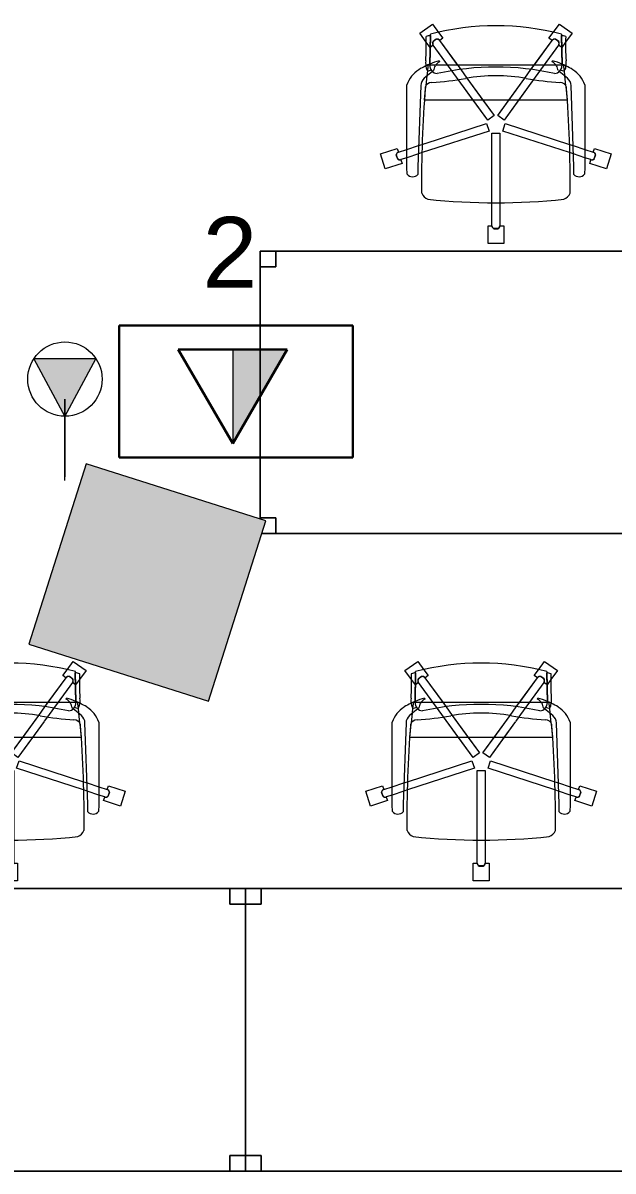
# Model space of a CAD drawing. Header units: inches. Extents: x 385 to 2249, y -1781 to -36.
# Drawn here: x 1829.5 to 1904.6, y -1078.9 to -932.6 of the extents above; entities that cross this region are included whole.
import ezdxf

# ---------------------------------------------------------------- set-up
doc = ezdxf.new("R2010")
doc.units = ezdxf.units.IN
doc.header["$MEASUREMENT"] = 0
for name, color, linetype, lineweight in [('A-ANNO-NOTE', 131, 'Continuous', 30), ('A-COLS', 52, 'Continuous', 13), ('I-FURN', 30, 'Continuous', 9)]:
    doc.layers.add(name, color=color, linetype=linetype, lineweight=lineweight)
doc.styles.add('Swis721 Lt BT', font='swissl.ttf', dxfattribs={"height": 9})

# ---------------------------------------------------------------- blocks, each defined once
blk = doc.blocks.new('Columns 10 - Columns 4-5094196-Level 5 POWER _ SIGNAL')
at = {"layer": 'A-COLS', "lineweight": 9}
blk.add_hatch(color=7, dxfattribs=at).paths.add_polyline_path([(1401.62, -849.22), (1409.08, -826.28), (1386.23, -818.86), (1378.78, -841.8), (1391.59, -845.96)], flags=0)
at = {"layer": 'A-COLS', "color": 8, "lineweight": 20}
for p, q in [((1386.23, -818.86), (1378.78, -841.8)), ((1409.08, -826.28), (1386.23, -818.86)), ((1401.62, -849.22), (1409.08, -826.28)), ((1378.78, -841.8), (1401.62, -849.22))]:
    blk.add_line(p, q, dxfattribs=at)
blk = doc.blocks.new('F-Haworth_Chair_X99-Seminar - X99 Advanced Seminar Chair-V138-Level 5 POWER _ SIGNAL')
at = {"layer": 'I-FURN'}
for p, q in [((-1, 15.13), (1, 15.13)), ((-1, 12.88), (-1, 15.13)), ((-1, 15.13), (1, 15.13)), ((-1, 12.88), (-1, 15.13)), ((1, 15.13), (1, 12.88)), ((1, 15.13), (1, 12.88)), ((0.26, 13.26), (-0.26, 13.26)), ((0.26, 13.26), (-0.26, 13.26)), ((-0.25, 13.25), (0.25, 13.25)), ((-0.25, 13.25), (0.25, 13.25)), ((-0.52, 12.88), (-1, 12.88)), ((-0.52, 12.88), (-1, 12.88)), ((-0.5, 9.91), (-0.5, 12.88)), ((-0.5, 9.91), (-0.5, 12.88)), ((0.5, 12.88), (0.5, 9.91)), ((0.5, 12.88), (0.5, 9.91)), ((1, 12.88), (0.52, 12.88)), ((1, 12.88), (0.52, 12.88)), ((-0.5, 1.08), (-0.5, 9.91)), ((-0.5, 1.08), (-0.5, 9.91)), ((0.5, 9.91), (0.5, 1.08)), ((0.5, 9.91), (0.5, 1.08)), ((-11.32, 5.48), (-11.3, 6.32)), ((-9.92, 6.36), (-9.92, 5.36)), ((9.92, 5.36), (9.92, 6.36)), ((11.3, 6.32), (11.32, 5.48)), ((-14.69, 3.72), (-14.08, 5.62)), ((-14.69, 3.72), (-14.08, 5.62)), ((-14.08, 5.62), (-11.94, 4.93)), ((-14.08, 5.62), (-11.94, 4.93)), ((-11.94, 4.93), (-12.09, 4.47)), ((-11.94, 4.93), (-12.09, 4.47)), ((-12.09, 4.45), (-11.32, 4.21)), ((-12.09, 4.45), (-11.32, 4.21)), ((-11.32, -5.06), (-11.32, 5.48)), ((-9.92, 5.36), (-9.57, -4.97)), ((9.57, -4.97), (9.92, 5.36)), ((11.32, 5.48), (11.32, -5.06)), ((11.32, 4.21), (12.09, 4.45)), ((11.32, 4.21), (12.09, 4.45)), ((11.94, 4.93), (14.08, 5.62)), ((11.94, 4.93), (14.08, 5.62)), ((12.09, 4.47), (11.94, 4.93)), ((12.09, 4.47), (11.94, 4.93)), ((14.08, 5.62), (14.69, 3.72)), ((14.08, 5.62), (14.69, 3.72)), ((-12.55, 3.03), (-14.69, 3.72)), ((-12.55, 3.03), (-14.69, 3.72)), ((-12.53, 4.34), (-12.69, 3.85)), ((-12.53, 4.34), (-12.69, 3.85)), ((-12.68, 3.86), (-12.52, 4.33)), ((-12.68, 3.86), (-12.52, 4.33)), ((-12.4, 3.49), (-12.55, 3.03)), ((-12.4, 3.49), (-12.55, 3.03)), ((-11.32, 3.15), (-12.4, 3.5)), ((-11.32, 3.15), (-12.4, 3.5)), ((-11.32, 4.21), (-9.86, 3.73)), ((-11.32, 4.21), (-9.86, 3.73)), ((-9.83, 2.67), (-11.32, 3.15)), ((-9.83, 2.67), (-11.32, 3.15)), ((-9.86, 3.73), (-9.38, 3.57)), ((-9.86, 3.73), (-9.38, 3.57)), ((-9.38, 3.57), (-0.87, 0.81)), ((-9.38, 3.57), (-0.87, 0.81)), ((0.87, 0.81), (9.38, 3.57)), ((0.87, 0.81), (9.38, 3.57)), ((9.38, 3.57), (9.86, 3.73)), ((9.38, 3.57), (9.86, 3.73)), ((11.32, 3.15), (9.83, 2.67)), ((11.32, 3.15), (9.83, 2.67)), ((9.86, 3.73), (11.32, 4.21)), ((9.86, 3.73), (11.32, 4.21)), ((12.4, 3.5), (11.32, 3.15)), ((12.4, 3.5), (11.32, 3.15)), ((12.55, 3.03), (12.4, 3.49)), ((12.55, 3.03), (12.4, 3.49)), ((12.52, 4.33), (12.68, 3.86)), ((12.52, 4.33), (12.68, 3.86)), ((12.69, 3.85), (12.53, 4.34)), ((12.69, 3.85), (12.53, 4.34)), ((14.69, 3.72), (12.55, 3.03)), ((14.69, 3.72), (12.55, 3.03)), ((-9.37, 2.52), (-9.83, 2.67)), ((-9.37, 2.52), (-9.83, 2.67)), ((-1.18, -0.14), (-9.37, 2.52)), ((-1.18, -0.14), (-9.37, 2.52)), ((9.37, 2.52), (1.18, -0.14)), ((9.37, 2.52), (1.18, -0.14)), ((9.83, 2.67), (9.37, 2.52)), ((9.83, 2.67), (9.37, 2.52)), ((-0.87, 0.81), (-1.18, -0.14)), ((-0.87, 0.81), (-1.18, -0.14)), ((0.5, 1.08), (-0.5, 1.08)), ((0.5, 1.08), (-0.5, 1.08)), ((1.18, -0.14), (0.87, 0.81)), ((1.18, -0.14), (0.87, 0.81)), ((-4.37, -5.16), (-1.04, -0.58)), ((-0.23, -1.17), (-3.68, -5.91)), ((-2.89, -3.12), (-1.04, -0.58)), ((-0.23, -1.17), (-1.65, -3.12)), ((-1.04, -0.58), (-0.23, -1.17)), ((-1.04, -0.58), (-0.23, -1.17)), ((0.23, -1.17), (1.04, -0.58)), ((0.23, -1.17), (1.04, -0.58)), ((1.65, -3.12), (0.23, -1.17)), ((3.68, -5.91), (0.23, -1.17)), ((1.04, -0.58), (2.89, -3.12)), ((1.04, -0.58), (4.79, -5.75)), ((-9.07, -3.12), (-2.89, -3.12)), ((-9.07, -3.2), (-9.07, -3.12)), ((-8.9, -4.8), (-9.07, -3.2)), ((-4.37, -5.16), (-2.89, -3.12)), ((-1.65, -3.12), (-3.68, -5.91)), ((-2.89, -3.12), (-1.65, -3.12)), ((-1.65, -3.12), (1.65, -3.12)), ((1.65, -3.12), (2.89, -3.12)), ((3.68, -5.91), (1.65, -3.12)), ((2.89, -3.12), (9.07, -3.12)), ((2.89, -3.12), (4.79, -5.75)), ((9.07, -3.2), (8.9, -4.8)), ((9.07, -3.12), (9.07, -3.2)), ((-8.88, -4.99), (-8.89, -4.91)), ((-8.75, -6.22), (-8.88, -4.99)), ((-5.57, -6.82), (-4.79, -5.75)), ((-5.57, -6.82), (-4.79, -5.75)), ((-4.79, -5.75), (-4.39, -5.19)), ((-4.79, -5.75), (-4.39, -5.19)), ((4.79, -5.75), (5.57, -6.82)), ((4.79, -5.75), (5.57, -6.82)), ((8.88, -4.99), (8.75, -6.22)), ((8.89, -4.91), (8.88, -4.99)), ((-9.13, -5.92), (-8.07, -6.77)), ((-8.68, -6.87), (-8.75, -6.22)), ((-8.62, -7.42), (-8.68, -6.87)), ((-8.61, -6.81), (-8.23, -6.95)), ((-8.03, -6.81), (-7.95, -6.87)), ((-7.97, -10.12), (-5.57, -6.82)), ((-4.47, -7.01), (-7.16, -10.71)), ((-6.14, -7.6), (-5.57, -6.82)), ((-4.47, -7.01), (-4.9, -7.6)), ((-3.68, -5.91), (-4.47, -7.01)), ((-3.68, -5.91), (-4.47, -7.01)), ((4.47, -7.01), (3.68, -5.91)), ((4.47, -7.01), (3.68, -5.91)), ((4.9, -7.6), (4.47, -7.01)), ((7.16, -10.71), (4.47, -7.01)), ((5.57, -6.82), (6.14, -7.6)), ((5.57, -6.82), (7.97, -10.12)), ((7.95, -6.87), (8.03, -6.81)), ((8.07, -6.77), (9.13, -5.92)), ((8.23, -6.95), (8.61, -6.81)), ((8.68, -6.87), (8.62, -7.42)), ((8.75, -6.22), (8.68, -6.87)), ((-8.6, -7.6), (-8.62, -7.43)), ((-8.49, -7.6), (-8.56, -7.6)), ((-8.42, -7.57), (-8.34, -11.37)), ((-8.34, -11.52), (-8.42, -7.57)), ((-7.65, -7.6), (-8.4, -7.6)), ((-7.97, -10.12), (-6.14, -7.6)), ((-6.14, -7.6), (-7.65, -7.6)), ((-7.18, -7.99), (-7.21, -8.13)), ((-4.9, -7.6), (-7.16, -10.71)), ((-4.9, -7.6), (-6.14, -7.6)), ((4.9, -7.6), (-4.9, -7.6)), ((6.14, -7.6), (4.9, -7.6)), ((7.16, -10.71), (4.9, -7.6)), ((7.65, -7.6), (6.14, -7.6)), ((6.14, -7.6), (7.97, -10.12)), ((7.21, -8.13), (7.18, -7.99)), ((8.4, -7.6), (7.65, -7.6)), ((8.34, -11.37), (8.42, -7.57)), ((8.42, -7.57), (8.34, -11.52)), ((8.56, -7.6), (8.49, -7.6)), ((8.62, -7.43), (8.6, -7.6)), ((-8.88, -10.52), (-8.38, -9.83)), ((-8.88, -10.52), (-8.38, -9.83)), ((-8.38, -9.83), (-7.99, -10.11)), ((-8.38, -9.83), (-7.99, -10.11)), ((7.99, -10.11), (8.38, -9.83)), ((7.99, -10.11), (8.38, -9.83)), ((8.38, -9.83), (8.88, -10.52)), ((8.38, -9.83), (8.88, -10.52)), ((-9.7, -11.65), (-8.88, -10.52)), ((-9.7, -11.65), (-8.88, -10.52)), ((-8.08, -12.82), (-9.7, -11.65)), ((-8.08, -12.82), (-9.7, -11.65)), ((-8, -10.58), (-7.59, -10.88)), ((-8, -10.58), (-7.59, -10.88)), ((-7.59, -10.87), (-7.99, -10.57)), ((-7.59, -10.87), (-7.99, -10.57)), ((-6.76, -11), (-7.29, -11.74)), ((-6.76, -11), (-7.29, -11.74)), ((-7.15, -10.72), (-6.76, -11)), ((-7.15, -10.72), (-6.76, -11)), ((6.76, -11), (7.15, -10.72)), ((6.76, -11), (7.15, -10.72)), ((7.29, -11.74), (6.76, -11)), ((7.29, -11.74), (6.76, -11)), ((7.99, -10.57), (7.59, -10.87)), ((7.99, -10.57), (7.59, -10.87)), ((7.59, -10.88), (8, -10.58)), ((7.59, -10.88), (8, -10.58)), ((9.7, -11.65), (8.08, -12.82)), ((9.7, -11.65), (8.08, -12.82)), ((8.88, -10.52), (9.7, -11.65)), ((8.88, -10.52), (9.7, -11.65)), ((-7.29, -11.74), (-8.08, -12.82)), ((-7.29, -11.74), (-8.08, -12.82)), ((8.08, -12.82), (7.29, -11.74)), ((8.08, -12.82), (7.29, -11.74))]:
    blk.add_line(p, q, dxfattribs=at)
for centre, radius, start, end in [((-0.11, 12.88), 0.407, 111.1651, 180.8349), ((-0.11, 12.88), 0.407, 111.1651, 180.8349), ((-0.09, 12.88), 0.406, 112.6199, 180), ((-0.09, 12.88), 0.406, 128.7435, 166.524), ((-0.09, 12.88), 0.406, 112.6199, 128.7435), ((0.09, 12.88), 0.406, 53.9041, 67.3801), ((0.09, 12.88), 0.406, 0, 67.3801), ((0.11, 12.88), 0.407, 359.1651, 68.8349), ((0.11, 12.88), 0.407, 359.1651, 68.8349), ((0.09, 12.88), 0.406, 0, 53.9041), ((-0.09, 12.88), 0.406, 166.524, 180), ((-8.21, 8.28), 1.31, 110.0433, 159.9567), ((0, -75.01), 84.96, 84.1475, 95.8525), ((8.21, 8.28), 1.31, 20.0433, 69.9567), ((144.06, 7.32), 153.52, 179.4749, 184.5213), ((-144.06, 7.32), 153.52, 355.4787, 0.5251), ((-10.58, 5.68), 0.956, 45.8901, 138.1099), ((10.58, 5.68), 0.956, 41.8901, 134.1099), ((-12.22, 4.09), 0.407, 71.1651, 140.8349), ((-12.22, 4.09), 0.407, 71.1651, 140.8349), ((-12.22, 4.07), 0.406, 85.476, 139.3801), ((-12.22, 4.07), 0.406, 72, 139.3801), ((-12.22, 4.07), 0.406, 72, 85.476), ((12.22, 4.09), 0.407, 39.1651, 108.8349), ((12.22, 4.09), 0.407, 39.1651, 108.8349), ((12.22, 4.07), 0.406, 81.0479, 108), ((12.22, 4.07), 0.406, 40.6199, 108), ((12.22, 4.07), 0.406, 40.6199, 81.0479), ((-12.28, 3.88), 0.407, 183.1651, 252.8349), ((-12.28, 3.88), 0.407, 183.1651, 252.8349), ((-12.27, 3.89), 0.406, 184.6199, 198.0959), ((-12.27, 3.89), 0.406, 184.6199, 252), ((-12.27, 3.89), 0.406, 198.0959, 238.524), ((-12.27, 3.89), 0.406, 238.524, 252), ((12.27, 3.89), 0.406, 288, 355.3801), ((12.28, 3.88), 0.407, 287.1651, 356.8349), ((12.28, 3.88), 0.407, 287.1651, 356.8349), ((12.27, 3.89), 0.406, 288, 341.9041), ((12.27, 3.89), 0.406, 341.9041, 355.3801), ((-7.87, -3.92), 3.63, 198.1789, 238.0478), ((-8.18, -4.9), 1.39, 182.8013, 227.1078), ((-8.24, -4.59), 0.763, 194.2338, 275.7662), ((-11.32, -48.08), 42.84, 79.9767, 85.7699), ((11.32, -48.08), 42.84, 94.2301, 100.0233), ((8.24, -4.59), 0.763, 264.2338, 345.7662), ((8.18, -4.9), 1.39, 312.8922, 357.1987), ((7.87, -3.92), 3.63, 301.9522, 341.8211), ((-4.71, 1.15), 9.61, 238.0478, 243.9964), ((-5.2, -7.86), 3.74, 170.0936, 184.0143), ((-8.28, -7.33), 0.613, 122.5427, 170.0936), ((-7.37, -7.55), 1.05, 95.9554, 181.1786), ((-7.37, -7.55), 1.05, 145.2002, 181.1786), ((-6.55, -6.76), 1.38, 185.0878, 212.4248), ((0, 26.49), 33.83, 257.2285, 282.7715), ((0, 15.97), 22.19, 259.9767, 280.0233), ((7.37, -7.55), 1.05, 358.8214, 84.0446), ((6.55, -6.76), 1.38, 327.5752, 354.9122), ((7.37, -7.55), 1.05, 358.8214, 34.7998), ((8.28, -7.33), 0.613, 9.9064, 57.4573), ((5.2, -7.86), 3.74, 355.9857, 9.9064), ((4.71, 1.15), 9.61, 296.0036, 301.9522), ((-36.06, -10.03), 27.2, 357.4882, 4.0143), ((-4.71, 1.15), 9.61, 243.9964, 246.4906), ((-4.71, 1.15), 9.61, 246.6393, 247.073), ((-4.71, 1.15), 9.61, 247.2631, 254.9334), ((-6.55, -6.76), 1.38, 214.0187, 242.9497), ((6.55, -6.76), 1.38, 297.0503, 325.9813), ((4.71, 1.15), 9.61, 285.0666, 292.7369), ((4.71, 1.15), 9.61, 292.927, 293.3607), ((4.71, 1.15), 9.61, 293.5094, 296.0036), ((36.06, -10.03), 27.2, 175.9857, 182.5118), ((-7.66, -10.36), 0.407, 143.1651, 212.8349), ((-7.66, -10.36), 0.407, 157.0991, 171.033), ((-7.64, -10.36), 0.406, 144, 211.3801), ((-7.64, -10.36), 0.406, 144, 211.3801), ((-7.66, -10.36), 0.407, 143.1651, 157.0991), ((7.64, -10.36), 0.406, 328.6199, 36), ((7.64, -10.36), 0.406, 328.6199, 36), ((7.66, -10.36), 0.407, 22.9009, 36.8349), ((7.66, -10.36), 0.407, 327.1651, 36.8349), ((7.66, -10.36), 0.407, 8.967, 22.9009), ((0, 20.73), 33.17, 254.4478, 255.4234), ((0, 20.29), 32.89, 255.304, 284.6925), ((-7.66, -10.36), 0.407, 171.033, 184.967), ((-7.66, -10.36), 0.407, 184.967, 198.9009), ((-7.66, -10.36), 0.407, 198.9009, 212.8349), ((-7.49, -10.47), 0.406, 256.6199, 324), ((-7.48, -10.49), 0.407, 255.1651, 324.8349), ((-7.49, -10.47), 0.406, 256.6199, 297.0479), ((-7.48, -10.49), 0.407, 255.1651, 269.0991), ((-7.48, -10.49), 0.407, 269.0991, 283.033), ((-7.48, -10.49), 0.407, 283.033, 296.967), ((-7.49, -10.47), 0.406, 297.0479, 310.524), ((-7.48, -10.49), 0.407, 296.967, 310.9009), ((-7.49, -10.47), 0.406, 310.524, 324), ((-7.48, -10.49), 0.407, 310.9009, 324.8349), ((7.48, -10.49), 0.407, 215.1651, 229.0991), ((7.48, -10.49), 0.407, 215.1651, 284.8349), ((7.49, -10.47), 0.406, 216, 217.4024), ((7.49, -10.47), 0.406, 216, 283.3801), ((7.49, -10.47), 0.406, 217.4024, 256.4281), ((7.48, -10.49), 0.407, 229.0991, 243.033), ((7.48, -10.49), 0.407, 243.033, 256.967), ((7.48, -10.49), 0.407, 256.967, 270.9009), ((7.49, -10.47), 0.406, 256.4281, 269.9041), ((7.49, -10.47), 0.406, 269.9041, 283.3801), ((7.48, -10.49), 0.407, 270.9009, 284.8349), ((7.66, -10.36), 0.407, 327.1651, 341.0991), ((7.66, -10.36), 0.407, 341.0991, 355.033), ((7.66, -10.36), 0.407, 355.033, 8.967), ((0, 20.73), 33.17, 284.5766, 285.5522)]:
    blk.add_arc(centre, radius, start, end, dxfattribs=at)
blk = doc.blocks.new('Rectangular Table - Rectangular Table-5809067-Level 5 POWER _ SIGNAL')
at = {"layer": 'I-FURN'}
for p, q in [((-28, 18), (-30, 18)), ((-30, 18), (-30, 16)), ((-30, 16), (-30, 18)), ((-30, 18), (-28, 18)), ((30, 18), (-30, 18)), ((-30, 18), (-30, -18)), ((-30, -18), (-30, 18)), ((-30, 18), (30, 18)), ((-28, 16), (-28, 18)), ((-28, 18), (-28, 16)), ((28, 18), (28, 16)), ((30, 18), (28, 18)), ((28, 18), (30, 18)), ((28, 16), (28, 18)), ((30, 16), (30, 18)), ((30, 18), (30, 16)), ((30, -18), (30, 18)), ((30, 18), (30, -18)), ((-30, 16), (-28, 16)), ((-28, 16), (-30, 16)), ((28, 16), (30, 16)), ((30, 16), (28, 16)), ((-28, -16), (-30, -16)), ((-30, -16), (-30, -18)), ((-30, -18), (-30, -16)), ((-30, -16), (-28, -16)), ((-28, -18), (-28, -16)), ((-28, -16), (-28, -18)), ((30, -16), (28, -16)), ((28, -16), (28, -18)), ((28, -18), (28, -16)), ((28, -16), (30, -16)), ((30, -18), (30, -16)), ((30, -16), (30, -18)), ((-30, -18), (-28, -18)), ((-28, -18), (-30, -18)), ((-30, -18), (30, -18)), ((30, -18), (-30, -18)), ((28, -18), (30, -18)), ((30, -18), (28, -18))]:
    blk.add_line(p, q, dxfattribs=at)
blk = doc.blocks.new('F-Haworth_Chair_X99-Seminar - X99 Advanced Seminar Chair-V139-Level 5 POWER _ SIGNAL')
at = {"layer": 'I-FURN'}
for p, q in [((-1, 15.13), (1, 15.13)), ((-1, 12.88), (-1, 15.13)), ((-1, 15.13), (1, 15.13)), ((-1, 12.88), (-1, 15.13)), ((1, 15.13), (1, 12.88)), ((1, 15.13), (1, 12.88)), ((0.26, 13.26), (-0.26, 13.26)), ((0.26, 13.26), (-0.26, 13.26)), ((-0.25, 13.25), (0.25, 13.25)), ((-0.25, 13.25), (0.25, 13.25)), ((-0.52, 12.88), (-1, 12.88)), ((-0.52, 12.88), (-1, 12.88)), ((-0.5, 9.91), (-0.5, 12.88)), ((-0.5, 9.91), (-0.5, 12.88)), ((0.5, 12.88), (0.5, 9.91)), ((0.5, 12.88), (0.5, 9.91)), ((1, 12.88), (0.52, 12.88)), ((1, 12.88), (0.52, 12.88)), ((-0.5, 1.08), (-0.5, 9.91)), ((-0.5, 1.08), (-0.5, 9.91)), ((0.5, 9.91), (0.5, 1.08)), ((0.5, 9.91), (0.5, 1.08)), ((-11.32, 5.48), (-11.3, 6.32)), ((-9.92, 6.36), (-9.92, 5.36)), ((9.92, 5.36), (9.92, 6.36)), ((11.3, 6.32), (11.32, 5.48)), ((-14.69, 3.72), (-14.08, 5.62)), ((-14.69, 3.72), (-14.08, 5.62)), ((-14.08, 5.62), (-11.94, 4.93)), ((-14.08, 5.62), (-11.94, 4.93)), ((-11.94, 4.93), (-12.09, 4.47)), ((-11.94, 4.93), (-12.09, 4.47)), ((-12.09, 4.45), (-11.32, 4.21)), ((-12.09, 4.45), (-11.32, 4.21)), ((-11.32, -5.06), (-11.32, 5.48)), ((-9.92, 5.36), (-9.57, -4.97)), ((9.57, -4.97), (9.92, 5.36)), ((11.32, 5.48), (11.32, -5.06)), ((11.32, 4.21), (12.09, 4.45)), ((11.32, 4.21), (12.09, 4.45)), ((11.94, 4.93), (14.08, 5.62)), ((11.94, 4.93), (14.08, 5.62)), ((12.09, 4.47), (11.94, 4.93)), ((12.09, 4.47), (11.94, 4.93)), ((14.08, 5.62), (14.69, 3.72)), ((14.08, 5.62), (14.69, 3.72)), ((-12.55, 3.03), (-14.69, 3.72)), ((-12.55, 3.03), (-14.69, 3.72)), ((-12.53, 4.34), (-12.69, 3.85)), ((-12.53, 4.34), (-12.69, 3.85)), ((-12.68, 3.86), (-12.52, 4.33)), ((-12.68, 3.86), (-12.52, 4.33)), ((-12.4, 3.49), (-12.55, 3.03)), ((-12.4, 3.49), (-12.55, 3.03)), ((-11.32, 3.15), (-12.4, 3.5)), ((-11.32, 3.15), (-12.4, 3.5)), ((-11.32, 4.21), (-9.86, 3.73)), ((-11.32, 4.21), (-9.86, 3.73)), ((-9.83, 2.67), (-11.32, 3.15)), ((-9.83, 2.67), (-11.32, 3.15)), ((-9.86, 3.73), (-9.38, 3.57)), ((-9.86, 3.73), (-9.38, 3.57)), ((-9.38, 3.57), (-0.87, 0.81)), ((-9.38, 3.57), (-0.87, 0.81)), ((0.87, 0.81), (9.38, 3.57)), ((0.87, 0.81), (9.38, 3.57)), ((9.38, 3.57), (9.86, 3.73)), ((9.38, 3.57), (9.86, 3.73)), ((11.32, 3.15), (9.83, 2.67)), ((11.32, 3.15), (9.83, 2.67)), ((9.86, 3.73), (11.32, 4.21)), ((9.86, 3.73), (11.32, 4.21)), ((12.4, 3.5), (11.32, 3.15)), ((12.4, 3.5), (11.32, 3.15)), ((12.55, 3.03), (12.4, 3.49)), ((12.55, 3.03), (12.4, 3.49)), ((12.52, 4.33), (12.68, 3.86)), ((12.52, 4.33), (12.68, 3.86)), ((12.69, 3.85), (12.53, 4.34)), ((12.69, 3.85), (12.53, 4.34)), ((14.69, 3.72), (12.55, 3.03)), ((14.69, 3.72), (12.55, 3.03)), ((-9.37, 2.52), (-9.83, 2.67)), ((-9.37, 2.52), (-9.83, 2.67)), ((-1.18, -0.14), (-9.37, 2.52)), ((-1.18, -0.14), (-9.37, 2.52)), ((9.37, 2.52), (1.18, -0.14)), ((9.37, 2.52), (1.18, -0.14)), ((9.83, 2.67), (9.37, 2.52)), ((9.83, 2.67), (9.37, 2.52)), ((-0.87, 0.81), (-1.18, -0.14)), ((-0.87, 0.81), (-1.18, -0.14)), ((0.5, 1.08), (-0.5, 1.08)), ((0.5, 1.08), (-0.5, 1.08)), ((1.18, -0.14), (0.87, 0.81)), ((1.18, -0.14), (0.87, 0.81)), ((-4.37, -5.16), (-1.04, -0.58)), ((-0.23, -1.17), (-3.68, -5.91)), ((-2.89, -3.12), (-1.04, -0.58)), ((-0.23, -1.17), (-1.65, -3.12)), ((-1.04, -0.58), (-0.23, -1.17)), ((-1.04, -0.58), (-0.23, -1.17)), ((0.23, -1.17), (1.04, -0.58)), ((0.23, -1.17), (1.04, -0.58)), ((1.65, -3.12), (0.23, -1.17)), ((3.68, -5.91), (0.23, -1.17)), ((1.04, -0.58), (2.89, -3.12)), ((1.04, -0.58), (4.79, -5.75)), ((-9.07, -3.12), (-2.89, -3.12)), ((-9.07, -3.2), (-9.07, -3.12)), ((-8.9, -4.8), (-9.07, -3.2)), ((-4.37, -5.16), (-2.89, -3.12)), ((-1.65, -3.12), (-3.68, -5.91)), ((-2.89, -3.12), (-1.65, -3.12)), ((-1.65, -3.12), (1.65, -3.12)), ((1.65, -3.12), (2.89, -3.12)), ((3.68, -5.91), (1.65, -3.12)), ((2.89, -3.12), (9.07, -3.12)), ((2.89, -3.12), (4.79, -5.75)), ((9.07, -3.2), (8.9, -4.8)), ((9.07, -3.12), (9.07, -3.2)), ((-8.88, -4.99), (-8.89, -4.91)), ((-8.75, -6.22), (-8.88, -4.99)), ((-5.57, -6.82), (-4.79, -5.75)), ((-5.57, -6.82), (-4.79, -5.75)), ((-4.79, -5.75), (-4.39, -5.19)), ((-4.79, -5.75), (-4.39, -5.19)), ((4.79, -5.75), (5.57, -6.82)), ((4.79, -5.75), (5.57, -6.82)), ((8.88, -4.99), (8.75, -6.22)), ((8.89, -4.91), (8.88, -4.99)), ((-9.13, -5.92), (-8.07, -6.77)), ((-8.68, -6.87), (-8.75, -6.22)), ((-8.62, -7.42), (-8.68, -6.87)), ((-8.61, -6.81), (-8.23, -6.95)), ((-8.03, -6.81), (-7.95, -6.87)), ((-7.97, -10.12), (-5.57, -6.82)), ((-4.47, -7.01), (-7.16, -10.71)), ((-6.14, -7.6), (-5.57, -6.82)), ((-4.47, -7.01), (-4.9, -7.6)), ((-3.68, -5.91), (-4.47, -7.01)), ((-3.68, -5.91), (-4.47, -7.01)), ((4.47, -7.01), (3.68, -5.91)), ((4.47, -7.01), (3.68, -5.91)), ((4.9, -7.6), (4.47, -7.01)), ((7.16, -10.71), (4.47, -7.01)), ((5.57, -6.82), (6.14, -7.6)), ((5.57, -6.82), (7.97, -10.12)), ((7.95, -6.87), (8.03, -6.81)), ((8.07, -6.77), (9.13, -5.92)), ((8.23, -6.95), (8.61, -6.81)), ((8.68, -6.87), (8.62, -7.42)), ((8.75, -6.22), (8.68, -6.87)), ((-8.6, -7.6), (-8.62, -7.43)), ((-8.49, -7.6), (-8.56, -7.6)), ((-8.42, -7.57), (-8.34, -11.37)), ((-8.34, -11.52), (-8.42, -7.57)), ((-7.65, -7.6), (-8.4, -7.6)), ((-7.97, -10.12), (-6.14, -7.6)), ((-6.14, -7.6), (-7.65, -7.6)), ((-7.18, -7.99), (-7.21, -8.13)), ((-4.9, -7.6), (-7.16, -10.71)), ((-4.9, -7.6), (-6.14, -7.6)), ((4.9, -7.6), (-4.9, -7.6)), ((6.14, -7.6), (4.9, -7.6)), ((7.16, -10.71), (4.9, -7.6)), ((7.65, -7.6), (6.14, -7.6)), ((6.14, -7.6), (7.97, -10.12)), ((7.21, -8.13), (7.18, -7.99)), ((8.4, -7.6), (7.65, -7.6)), ((8.34, -11.37), (8.42, -7.57)), ((8.42, -7.57), (8.34, -11.52)), ((8.56, -7.6), (8.49, -7.6)), ((8.62, -7.43), (8.6, -7.6)), ((-8.88, -10.52), (-8.38, -9.83)), ((-8.88, -10.52), (-8.38, -9.83)), ((-8.38, -9.83), (-7.99, -10.11)), ((-8.38, -9.83), (-7.99, -10.11)), ((7.99, -10.11), (8.38, -9.83)), ((7.99, -10.11), (8.38, -9.83)), ((8.38, -9.83), (8.88, -10.52)), ((8.38, -9.83), (8.88, -10.52)), ((-9.7, -11.65), (-8.88, -10.52)), ((-9.7, -11.65), (-8.88, -10.52)), ((-8.08, -12.82), (-9.7, -11.65)), ((-8.08, -12.82), (-9.7, -11.65)), ((-8, -10.58), (-7.59, -10.88)), ((-8, -10.58), (-7.59, -10.88)), ((-7.59, -10.87), (-7.99, -10.57)), ((-7.59, -10.87), (-7.99, -10.57)), ((-6.76, -11), (-7.29, -11.74)), ((-6.76, -11), (-7.29, -11.74)), ((-7.15, -10.72), (-6.76, -11)), ((-7.15, -10.72), (-6.76, -11)), ((6.76, -11), (7.15, -10.72)), ((6.76, -11), (7.15, -10.72)), ((7.29, -11.74), (6.76, -11)), ((7.29, -11.74), (6.76, -11)), ((7.99, -10.57), (7.59, -10.87)), ((7.99, -10.57), (7.59, -10.87)), ((7.59, -10.88), (8, -10.58)), ((7.59, -10.88), (8, -10.58)), ((9.7, -11.65), (8.08, -12.82)), ((9.7, -11.65), (8.08, -12.82)), ((8.88, -10.52), (9.7, -11.65)), ((8.88, -10.52), (9.7, -11.65)), ((-7.29, -11.74), (-8.08, -12.82)), ((-7.29, -11.74), (-8.08, -12.82)), ((8.08, -12.82), (7.3, -11.75)), ((8.08, -12.82), (7.3, -11.75))]:
    blk.add_line(p, q, dxfattribs=at)
for centre, radius, start, end in [((-0.11, 12.88), 0.407, 111.1651, 180.8349), ((-0.11, 12.88), 0.407, 111.1651, 180.8349), ((-0.09, 12.88), 0.406, 112.6199, 180), ((-0.09, 12.88), 0.406, 126.0959, 166.524), ((-0.09, 12.88), 0.406, 112.6199, 126.0959), ((0.09, 12.88), 0.406, 53.9041, 67.3801), ((0.09, 12.88), 0.406, 0, 67.3801), ((0.11, 12.88), 0.407, 359.1651, 68.8349), ((0.11, 12.88), 0.407, 359.1651, 68.8349), ((0.09, 12.88), 0.406, 0, 53.9041), ((-0.09, 12.88), 0.406, 166.524, 180), ((-8.21, 8.28), 1.31, 110.0433, 159.9567), ((0, -75.01), 84.96, 84.1475, 95.8525), ((8.21, 8.28), 1.31, 20.0433, 69.9567), ((144.06, 7.32), 153.52, 179.4749, 184.5213), ((-144.06, 7.32), 153.52, 355.4787, 0.5251), ((-10.58, 5.68), 0.956, 45.8901, 138.1099), ((10.58, 5.68), 0.956, 41.8901, 134.1099), ((-12.22, 4.09), 0.407, 71.1651, 140.8349), ((-12.22, 4.09), 0.407, 71.1651, 140.8349), ((-12.22, 4.07), 0.406, 85.476, 139.3801), ((-12.22, 4.07), 0.406, 72, 139.3801), ((-12.22, 4.07), 0.406, 72, 85.476), ((12.22, 4.09), 0.407, 39.1651, 108.8349), ((12.22, 4.09), 0.407, 39.1651, 108.8349), ((12.22, 4.07), 0.406, 81.0479, 108), ((12.22, 4.07), 0.406, 40.6199, 108), ((12.22, 4.07), 0.406, 40.6199, 81.0479), ((-12.28, 3.88), 0.407, 183.1651, 252.8349), ((-12.28, 3.88), 0.407, 183.1651, 252.8349), ((-12.27, 3.89), 0.406, 184.6199, 198.0959), ((-12.27, 3.89), 0.406, 184.6199, 252), ((-12.27, 3.89), 0.406, 198.0959, 238.524), ((-12.27, 3.89), 0.406, 238.524, 252), ((12.27, 3.89), 0.406, 288, 355.3801), ((12.28, 3.88), 0.407, 287.1651, 356.8349), ((12.28, 3.88), 0.407, 287.1651, 356.8349), ((12.27, 3.89), 0.406, 288, 341.9041), ((12.27, 3.89), 0.406, 341.9041, 355.3801), ((-7.87, -3.92), 3.63, 198.1789, 238.0478), ((-8.18, -4.9), 1.39, 182.8013, 227.1078), ((-8.24, -4.59), 0.763, 194.2338, 275.7662), ((-11.32, -48.08), 42.84, 79.9767, 85.7699), ((11.32, -48.08), 42.84, 94.2301, 100.0233), ((8.24, -4.59), 0.763, 264.2338, 345.7662), ((8.18, -4.9), 1.39, 312.8922, 357.1987), ((7.87, -3.92), 3.63, 301.9522, 341.8211), ((-4.71, 1.15), 9.61, 238.0478, 243.9964), ((-5.2, -7.86), 3.74, 170.0936, 184.0143), ((-8.28, -7.33), 0.613, 122.5427, 170.0936), ((-7.37, -7.55), 1.05, 95.9554, 181.1786), ((-7.37, -7.55), 1.05, 145.2002, 181.1786), ((-6.55, -6.76), 1.38, 185.0878, 211.2087), ((0, 26.49), 33.83, 257.2285, 282.7715), ((0, 15.97), 22.19, 259.9767, 280.0233), ((7.37, -7.55), 1.05, 358.8214, 84.0446), ((6.55, -6.76), 1.38, 327.5752, 354.9122), ((7.37, -7.55), 1.05, 358.8214, 34.7998), ((8.28, -7.33), 0.613, 9.9064, 57.4573), ((5.2, -7.86), 3.74, 355.9857, 9.9064), ((4.71, 1.15), 9.61, 296.0036, 301.9522), ((-36.06, -10.03), 27.2, 357.4882, 4.0143), ((-4.71, 1.15), 9.61, 243.9964, 246.4906), ((-4.71, 1.15), 9.61, 246.6393, 247.073), ((-4.71, 1.15), 9.61, 247.2631, 254.9334), ((-6.55, -6.76), 1.38, 214.0187, 242.9497), ((6.55, -6.76), 1.38, 297.0503, 325.9813), ((4.71, 1.15), 9.61, 285.0666, 292.7369), ((4.71, 1.15), 9.61, 292.927, 293.3607), ((4.71, 1.15), 9.61, 293.5094, 296.0036), ((36.06, -10.03), 27.2, 175.9857, 182.5118), ((-7.66, -10.36), 0.407, 143.1651, 212.8349), ((-7.66, -10.36), 0.407, 157.0991, 171.033), ((-7.64, -10.36), 0.406, 144, 211.3801), ((-7.64, -10.36), 0.406, 144, 211.3801), ((-7.66, -10.36), 0.407, 143.1651, 157.0991), ((7.64, -10.36), 0.406, 328.6199, 36), ((7.64, -10.36), 0.406, 328.6199, 36), ((7.66, -10.36), 0.407, 22.9009, 36.8349), ((7.66, -10.36), 0.407, 327.1651, 36.8349), ((7.66, -10.36), 0.407, 8.967, 22.9009), ((0, 20.73), 33.17, 254.4478, 255.4234), ((0, 20.29), 32.89, 255.304, 284.6925), ((-7.66, -10.36), 0.407, 171.033, 184.967), ((-7.66, -10.36), 0.407, 184.967, 198.9009), ((-7.66, -10.36), 0.407, 198.9009, 212.8349), ((-7.49, -10.47), 0.406, 256.6199, 324), ((-7.48, -10.49), 0.407, 255.1651, 324.8349), ((-7.49, -10.47), 0.406, 256.6199, 297.0479), ((-7.48, -10.49), 0.407, 255.1651, 269.0991), ((-7.48, -10.49), 0.407, 269.0991, 283.033), ((-7.48, -10.49), 0.407, 283.033, 296.967), ((-7.49, -10.47), 0.406, 297.0479, 324), ((-7.48, -10.49), 0.407, 296.967, 310.9009), ((-7.48, -10.49), 0.407, 310.9009, 324.8349), ((7.48, -10.49), 0.407, 215.1651, 229.0991), ((7.48, -10.49), 0.407, 215.1651, 284.8349), ((7.49, -10.47), 0.406, 216, 256.4281), ((7.49, -10.47), 0.406, 216, 283.3801), ((7.48, -10.49), 0.407, 229.0991, 243.033), ((7.48, -10.49), 0.407, 243.033, 256.967), ((7.48, -10.49), 0.407, 256.967, 270.9009), ((7.49, -10.47), 0.406, 256.4281, 269.9041), ((7.49, -10.47), 0.406, 269.9041, 283.3801), ((7.48, -10.49), 0.407, 270.9009, 284.8349), ((7.66, -10.36), 0.407, 327.1651, 355.033), ((7.66, -10.36), 0.407, 355.033, 8.967), ((0, 20.73), 33.17, 284.5766, 285.5522)]:
    blk.add_arc(centre, radius, start, end, dxfattribs=at)
blk = doc.blocks.new('F-Haworth_Chair_X99-Seminar - X99 Advanced Seminar Chair-V140-Level 5 POWER _ SIGNAL')
at = {"layer": 'I-FURN'}
for p, q in [((-1, 15.13), (1, 15.13)), ((-1, 12.88), (-1, 15.13)), ((-1, 15.13), (1, 15.13)), ((-1, 12.88), (-1, 15.13)), ((1, 15.13), (1, 12.88)), ((1, 15.13), (1, 12.88)), ((0.26, 13.26), (-0.26, 13.26)), ((0.26, 13.26), (-0.26, 13.26)), ((-0.25, 13.25), (0.25, 13.25)), ((-0.25, 13.25), (0.25, 13.25)), ((-0.52, 12.88), (-1, 12.88)), ((-0.52, 12.88), (-1, 12.88)), ((-0.5, 9.91), (-0.5, 12.88)), ((-0.5, 9.91), (-0.5, 12.88)), ((0.5, 12.88), (0.5, 9.91)), ((0.5, 12.88), (0.5, 9.91)), ((1, 12.88), (0.52, 12.88)), ((1, 12.88), (0.52, 12.88)), ((-0.5, 1.08), (-0.5, 9.91)), ((-0.5, 1.08), (-0.5, 9.91)), ((0.5, 9.91), (0.5, 1.08)), ((0.5, 9.91), (0.5, 1.08)), ((-11.32, 5.48), (-11.3, 6.32)), ((-9.92, 6.36), (-9.92, 5.36)), ((9.92, 5.36), (9.92, 6.36)), ((11.3, 6.32), (11.32, 5.48)), ((-14.69, 3.72), (-14.08, 5.62)), ((-14.69, 3.72), (-14.08, 5.62)), ((-14.08, 5.62), (-11.94, 4.93)), ((-14.08, 5.62), (-11.94, 4.93)), ((-11.94, 4.93), (-12.09, 4.47)), ((-11.94, 4.93), (-12.09, 4.47)), ((-12.09, 4.45), (-11.32, 4.21)), ((-12.09, 4.45), (-11.32, 4.21)), ((-11.32, -5.06), (-11.32, 5.48)), ((-9.92, 5.36), (-9.57, -4.97)), ((9.57, -4.97), (9.92, 5.36)), ((11.32, 5.48), (11.32, -5.06)), ((11.32, 4.21), (12.09, 4.45)), ((11.32, 4.21), (12.09, 4.45)), ((11.94, 4.93), (14.08, 5.62)), ((11.94, 4.93), (14.08, 5.62)), ((12.09, 4.47), (11.94, 4.93)), ((12.09, 4.47), (11.94, 4.93)), ((14.08, 5.62), (14.69, 3.72)), ((14.08, 5.62), (14.69, 3.72)), ((-12.55, 3.03), (-14.69, 3.72)), ((-12.55, 3.03), (-14.69, 3.72)), ((-12.53, 4.34), (-12.69, 3.85)), ((-12.53, 4.34), (-12.69, 3.85)), ((-12.68, 3.86), (-12.52, 4.33)), ((-12.68, 3.86), (-12.52, 4.33)), ((-12.4, 3.49), (-12.55, 3.03)), ((-12.4, 3.49), (-12.55, 3.03)), ((-11.32, 3.15), (-12.4, 3.5)), ((-11.32, 3.15), (-12.4, 3.5)), ((-11.32, 4.21), (-9.86, 3.73)), ((-11.32, 4.21), (-9.86, 3.73)), ((-9.83, 2.67), (-11.32, 3.15)), ((-9.83, 2.67), (-11.32, 3.15)), ((-9.86, 3.73), (-9.38, 3.57)), ((-9.86, 3.73), (-9.38, 3.57)), ((-9.38, 3.57), (-0.87, 0.81)), ((-9.38, 3.57), (-0.87, 0.81)), ((0.87, 0.81), (9.38, 3.57)), ((0.87, 0.81), (9.38, 3.57)), ((9.38, 3.57), (9.86, 3.73)), ((9.38, 3.57), (9.86, 3.73)), ((11.32, 3.15), (9.83, 2.67)), ((11.32, 3.15), (9.83, 2.67)), ((9.86, 3.73), (11.32, 4.21)), ((9.86, 3.73), (11.32, 4.21)), ((12.4, 3.5), (11.32, 3.15)), ((12.4, 3.5), (11.32, 3.15)), ((12.55, 3.03), (12.4, 3.49)), ((12.55, 3.03), (12.4, 3.49)), ((12.52, 4.33), (12.68, 3.86)), ((12.52, 4.33), (12.68, 3.86)), ((12.69, 3.85), (12.53, 4.34)), ((12.69, 3.85), (12.53, 4.34)), ((14.69, 3.72), (12.55, 3.03)), ((14.69, 3.72), (12.55, 3.03)), ((-9.37, 2.52), (-9.83, 2.67)), ((-9.37, 2.52), (-9.83, 2.67)), ((-1.18, -0.14), (-9.37, 2.52)), ((-1.18, -0.14), (-9.37, 2.52)), ((9.01, 2.4), (1.18, -0.14)), ((9.01, 2.4), (1.18, -0.14)), ((9.37, 2.52), (9.03, 2.41)), ((9.37, 2.52), (9.03, 2.41)), ((9.83, 2.67), (9.37, 2.52)), ((9.83, 2.67), (9.37, 2.52)), ((-0.87, 0.81), (-1.18, -0.14)), ((-0.87, 0.81), (-1.18, -0.14)), ((0.5, 1.08), (-0.5, 1.08)), ((0.5, 1.08), (-0.5, 1.08)), ((1.18, -0.14), (0.87, 0.81)), ((1.18, -0.14), (0.87, 0.81)), ((-4.79, -5.75), (-1.04, -0.58)), ((-0.23, -1.17), (-3.68, -5.91)), ((-2.89, -3.12), (-1.04, -0.58)), ((-0.23, -1.17), (-1.65, -3.12)), ((-1.04, -0.58), (-0.23, -1.17)), ((-1.04, -0.58), (-0.23, -1.17)), ((0.23, -1.17), (1.04, -0.58)), ((0.23, -1.17), (1.04, -0.58)), ((1.65, -3.12), (0.23, -1.17)), ((3.68, -5.91), (0.23, -1.17)), ((1.04, -0.58), (2.89, -3.12)), ((1.04, -0.58), (4.79, -5.75)), ((-9.07, -3.12), (-2.89, -3.12)), ((-9.07, -3.2), (-9.07, -3.12)), ((-8.9, -4.8), (-9.07, -3.2)), ((-4.79, -5.75), (-2.89, -3.12)), ((-1.65, -3.12), (-3.68, -5.91)), ((-2.89, -3.12), (-1.65, -3.12)), ((-1.65, -3.12), (1.65, -3.12)), ((1.65, -3.12), (2.89, -3.12)), ((3.68, -5.91), (1.65, -3.12)), ((2.89, -3.12), (9.07, -3.12)), ((2.89, -3.12), (4.79, -5.75)), ((9.07, -3.2), (8.9, -4.8)), ((9.07, -3.12), (9.07, -3.2)), ((-8.88, -4.99), (-8.89, -4.91)), ((-8.75, -6.22), (-8.88, -4.99)), ((-5.57, -6.82), (-4.79, -5.75)), ((-5.57, -6.82), (-4.79, -5.75)), ((4.79, -5.75), (5.57, -6.82)), ((4.79, -5.75), (5.57, -6.82)), ((8.88, -4.99), (8.75, -6.22)), ((8.89, -4.91), (8.88, -4.99)), ((-9.13, -5.92), (-8.07, -6.77)), ((-8.68, -6.87), (-8.75, -6.22)), ((-8.62, -7.42), (-8.68, -6.87)), ((-8.61, -6.81), (-8.23, -6.95)), ((-8.03, -6.81), (-7.95, -6.87)), ((-7.97, -10.12), (-5.57, -6.82)), ((-4.47, -7.01), (-7.16, -10.71)), ((-6.14, -7.6), (-5.57, -6.82)), ((-4.47, -7.01), (-4.9, -7.6)), ((-3.68, -5.91), (-4.47, -7.01)), ((-3.68, -5.91), (-4.47, -7.01)), ((4.47, -7.01), (3.68, -5.91)), ((4.47, -7.01), (3.68, -5.91)), ((4.9, -7.6), (4.47, -7.01)), ((7.16, -10.71), (4.47, -7.01)), ((5.57, -6.82), (6.14, -7.6)), ((5.57, -6.82), (7.97, -10.12)), ((7.95, -6.87), (8.03, -6.81)), ((8.07, -6.77), (9.13, -5.92)), ((8.23, -6.95), (8.61, -6.81)), ((8.68, -6.87), (8.62, -7.42)), ((8.75, -6.22), (8.68, -6.87)), ((-8.6, -7.6), (-8.62, -7.43)), ((-8.49, -7.6), (-8.56, -7.6)), ((-8.42, -7.57), (-8.34, -11.37)), ((-8.34, -11.52), (-8.42, -7.57)), ((-7.65, -7.6), (-8.4, -7.6)), ((-7.97, -10.12), (-6.15, -7.61)), ((-6.14, -7.6), (-7.65, -7.6)), ((-7.18, -7.99), (-7.21, -8.13)), ((-4.9, -7.6), (-7.16, -10.71)), ((-4.9, -7.6), (-6.14, -7.6)), ((4.9, -7.6), (-4.9, -7.6)), ((6.14, -7.6), (4.9, -7.6)), ((7.16, -10.71), (4.91, -7.61)), ((7.65, -7.6), (6.14, -7.6)), ((6.15, -7.61), (7.97, -10.12)), ((7.21, -8.13), (7.18, -7.99)), ((8.4, -7.6), (7.65, -7.6)), ((8.34, -11.37), (8.42, -7.57)), ((8.42, -7.57), (8.34, -11.52)), ((8.56, -7.6), (8.49, -7.6)), ((8.62, -7.43), (8.6, -7.6)), ((-8.88, -10.52), (-8.38, -9.83)), ((-8.88, -10.52), (-8.38, -9.83)), ((-8.38, -9.83), (-7.99, -10.11)), ((-8.38, -9.83), (-7.99, -10.11)), ((7.99, -10.11), (8.38, -9.83)), ((7.99, -10.11), (8.38, -9.83)), ((8.38, -9.83), (8.88, -10.52)), ((8.38, -9.83), (8.88, -10.52)), ((-9.7, -11.65), (-8.88, -10.52)), ((-9.7, -11.65), (-8.88, -10.52)), ((-8.08, -12.82), (-9.7, -11.65)), ((-8.08, -12.82), (-9.7, -11.65)), ((-8, -10.58), (-7.59, -10.88)), ((-8, -10.58), (-7.59, -10.88)), ((-7.59, -10.87), (-7.99, -10.57)), ((-7.59, -10.87), (-7.99, -10.57)), ((-6.76, -11), (-7.29, -11.74)), ((-6.76, -11), (-7.29, -11.74)), ((-7.15, -10.72), (-6.76, -11)), ((-7.15, -10.72), (-6.76, -11)), ((6.76, -11), (7.15, -10.72)), ((6.76, -11), (7.15, -10.72)), ((7.29, -11.74), (6.76, -11)), ((7.29, -11.74), (6.76, -11)), ((7.99, -10.57), (7.59, -10.87)), ((7.99, -10.57), (7.59, -10.87)), ((7.59, -10.88), (8, -10.58)), ((7.59, -10.88), (8, -10.58)), ((9.7, -11.65), (8.08, -12.82)), ((9.7, -11.65), (8.08, -12.82)), ((8.88, -10.52), (9.7, -11.65)), ((8.88, -10.52), (9.7, -11.65)), ((-7.29, -11.74), (-8.08, -12.82)), ((-7.29, -11.74), (-8.08, -12.82)), ((8.08, -12.82), (7.29, -11.74)), ((8.08, -12.82), (7.29, -11.74))]:
    blk.add_line(p, q, dxfattribs=at)
for centre, radius, start, end in [((-0.11, 12.88), 0.407, 111.1651, 180.8349), ((-0.11, 12.88), 0.407, 111.1651, 180.8349), ((-0.09, 12.88), 0.406, 112.6199, 180), ((-0.09, 12.88), 0.406, 126.0959, 166.524), ((-0.09, 12.88), 0.406, 112.6199, 126.0959), ((0.09, 12.88), 0.406, 53.9041, 67.3801), ((0.09, 12.88), 0.406, 0, 67.3801), ((0.11, 12.88), 0.407, 359.1651, 68.8349), ((0.11, 12.88), 0.407, 359.1651, 68.8349), ((0.09, 12.88), 0.406, 0, 53.9041), ((-0.09, 12.88), 0.406, 166.524, 180), ((-8.21, 8.28), 1.31, 110.0433, 159.9567), ((0, -75.01), 84.96, 84.1475, 95.8525), ((8.21, 8.28), 1.31, 20.0433, 69.9567), ((144.06, 7.32), 153.52, 179.4749, 184.5213), ((-144.06, 7.32), 153.52, 355.4787, 0.5251), ((-10.58, 5.68), 0.956, 45.8901, 138.1099), ((10.58, 5.68), 0.956, 41.8901, 134.1099), ((-12.22, 4.09), 0.407, 71.1651, 140.8349), ((-12.22, 4.09), 0.407, 71.1651, 140.8349), ((-12.22, 4.07), 0.406, 85.476, 139.3801), ((-12.22, 4.07), 0.406, 72, 139.3801), ((-12.22, 4.07), 0.406, 72, 85.476), ((12.22, 4.09), 0.407, 39.1651, 108.8349), ((12.22, 4.09), 0.407, 39.1651, 108.8349), ((12.22, 4.07), 0.406, 81.0479, 108), ((12.22, 4.07), 0.406, 40.6199, 108), ((12.22, 4.07), 0.406, 40.6199, 81.0479), ((-12.28, 3.88), 0.407, 183.1651, 252.8349), ((-12.28, 3.88), 0.407, 183.1651, 252.8349), ((-12.27, 3.89), 0.406, 184.6199, 198.0959), ((-12.27, 3.89), 0.406, 184.6199, 252), ((-12.27, 3.89), 0.406, 198.0959, 238.524), ((-12.27, 3.89), 0.406, 238.524, 252), ((12.27, 3.89), 0.406, 288, 355.3801), ((12.28, 3.88), 0.407, 287.1651, 356.8349), ((12.28, 3.88), 0.407, 287.1651, 356.8349), ((12.27, 3.89), 0.406, 288, 341.9041), ((12.27, 3.89), 0.406, 341.9041, 355.3801), ((-7.87, -3.92), 3.63, 198.1789, 238.0478), ((-8.18, -4.9), 1.39, 182.8013, 227.1078), ((-8.24, -4.59), 0.763, 194.2338, 275.7662), ((-11.32, -48.08), 42.84, 79.9767, 85.7699), ((11.32, -48.08), 42.84, 94.2301, 100.0233), ((8.24, -4.59), 0.763, 264.2338, 345.7662), ((8.18, -4.9), 1.39, 312.8922, 357.1987), ((7.87, -3.92), 3.63, 301.9522, 341.8211), ((-4.71, 1.15), 9.61, 238.0478, 243.9964), ((-5.2, -7.86), 3.74, 170.0936, 184.0143), ((-8.28, -7.33), 0.613, 122.5427, 170.0936), ((-7.37, -7.55), 1.05, 95.9554, 181.1786), ((-7.37, -7.55), 1.05, 145.2002, 181.1786), ((-6.55, -6.76), 1.38, 185.0878, 212.4248), ((0, 26.49), 33.83, 257.2285, 282.7715), ((0, 15.97), 22.19, 259.9767, 280.0233), ((7.37, -7.55), 1.05, 358.8214, 84.0446), ((6.55, -6.76), 1.38, 327.5752, 354.9122), ((7.37, -7.55), 1.05, 358.8214, 34.7998), ((8.28, -7.33), 0.613, 9.9064, 57.4573), ((5.2, -7.86), 3.74, 355.9857, 9.9064), ((4.71, 1.15), 9.61, 296.0036, 301.9522), ((-36.06, -10.03), 27.2, 357.4882, 4.0143), ((-4.71, 1.15), 9.61, 243.9964, 245.7992), ((-4.71, 1.15), 9.61, 245.8154, 246.4906), ((-4.71, 1.15), 9.61, 246.6393, 247.073), ((-4.71, 1.15), 9.61, 247.2631, 254.9334), ((-6.55, -6.76), 1.38, 214.0187, 242.9497), ((6.55, -6.76), 1.38, 297.0503, 325.9813), ((4.71, 1.15), 9.61, 285.0666, 292.7369), ((4.71, 1.15), 9.61, 292.927, 293.3607), ((4.71, 1.15), 9.61, 293.5094, 294.1846), ((4.71, 1.15), 9.61, 294.2008, 296.0036), ((36.06, -10.03), 27.2, 175.9857, 182.5118), ((-7.66, -10.36), 0.407, 143.1651, 212.8349), ((-7.66, -10.36), 0.407, 157.0991, 171.033), ((-7.64, -10.36), 0.406, 144, 211.3801), ((-7.64, -10.36), 0.406, 144, 211.3801), ((-7.66, -10.36), 0.407, 143.1651, 157.0991), ((7.64, -10.36), 0.406, 328.6199, 36), ((7.64, -10.36), 0.406, 328.6199, 36), ((7.66, -10.36), 0.407, 22.9009, 36.8349), ((7.66, -10.36), 0.407, 327.1651, 36.8349), ((7.66, -10.36), 0.407, 8.967, 22.9009), ((0, 20.73), 33.17, 254.4478, 255.4234), ((0, 20.29), 32.89, 255.304, 284.6925), ((-7.66, -10.36), 0.407, 171.033, 184.967), ((-7.66, -10.36), 0.407, 184.967, 198.9009), ((-7.66, -10.36), 0.407, 198.9009, 212.8349), ((-7.49, -10.47), 0.406, 256.6199, 324), ((-7.48, -10.49), 0.407, 255.1651, 324.8349), ((-7.49, -10.47), 0.406, 256.6199, 297.0479), ((-7.48, -10.49), 0.407, 255.1651, 283.033), ((-7.48, -10.49), 0.407, 283.033, 310.9009), ((-7.49, -10.47), 0.406, 297.0479, 310.524), ((-7.49, -10.47), 0.406, 310.524, 324), ((-7.48, -10.49), 0.407, 310.9009, 324.8349), ((7.48, -10.49), 0.407, 215.1651, 229.0991), ((7.48, -10.49), 0.407, 215.1651, 284.8349), ((7.49, -10.47), 0.406, 216, 256.4281), ((7.49, -10.47), 0.406, 216, 283.3801), ((7.48, -10.49), 0.407, 229.0991, 243.033), ((7.48, -10.49), 0.407, 243.033, 256.967), ((7.48, -10.49), 0.407, 256.967, 270.9009), ((7.49, -10.47), 0.406, 256.4281, 269.9041), ((7.49, -10.47), 0.406, 269.9041, 283.3801), ((7.48, -10.49), 0.407, 270.9009, 284.8349), ((7.66, -10.36), 0.407, 327.1651, 341.0991), ((7.66, -10.36), 0.407, 341.0991, 355.033), ((7.66, -10.36), 0.407, 355.033, 8.967), ((0, 20.73), 33.17, 284.5766, 285.5522)]:
    blk.add_arc(centre, radius, start, end, dxfattribs=at)
blk = doc.blocks.new('Rectangular Table - Rectangular Table-V141-Level 5 POWER _ SIGNAL')
at = {"layer": 'I-FURN'}
for p, q in [((-28, 18), (-30, 18)), ((-30, 18), (-30, 16)), ((-30, 16), (-30, 18)), ((-30, 18), (-28, 18)), ((29.79, 18), (-30, 18)), ((-30, 18), (-30, -18)), ((-30, -18), (-30, 18)), ((-30, 18), (29.79, 18)), ((-28, 16), (-28, 18)), ((-28, 18), (-28, 16)), ((28, 18), (28, 16)), ((29.79, 18), (28, 18)), ((28, 18), (29.79, 18)), ((28, 16), (28, 18)), ((30, 16), (30, 16.14)), ((30, 16.14), (30, 16)), ((30, -18), (30, 16.14)), ((30, 16.14), (30, -18)), ((-30, 16), (-28, 16)), ((-28, 16), (-30, 16)), ((28, 16), (30, 16)), ((30, 16), (28, 16)), ((-28, -16), (-30, -16)), ((-30, -16), (-30, -18)), ((-30, -18), (-30, -16)), ((-30, -16), (-28, -16)), ((-28, -18), (-28, -16)), ((-28, -16), (-28, -18)), ((30, -16), (28, -16)), ((28, -16), (28, -18)), ((28, -18), (28, -16)), ((28, -16), (30, -16)), ((30, -18), (30, -16)), ((30, -16), (30, -18)), ((-30, -18), (-28, -18)), ((-28, -18), (-30, -18)), ((-30, -18), (30, -18)), ((30, -18), (-30, -18)), ((28, -18), (30, -18)), ((30, -18), (28, -18))]:
    blk.add_line(p, q, dxfattribs=at)

msp = doc.modelspace()

# ---------------------------------------------------------------- hatches: boundary and pattern name
at = {"layer": 'A-ANNO-NOTE', "lineweight": 9}
for points in [[(1834.83, -982.76), (1838.78, -975.44), (1830.88, -975.44)], [(1856.19, -986.22), (1863.12, -974.22), (1856.19, -974.22)]]:
    msp.add_hatch(color=256, dxfattribs=at).paths.add_polyline_path(points, flags=0)

# ---------------------------------------------------------------- linework, layer by layer
at = {"layer": 'A-ANNO-NOTE'}
for p, q in [((1841.75, -971.17), (1871.47, -971.17)), ((1841.75, -987.98), (1841.75, -971.17)), ((1871.47, -971.17), (1871.47, -987.98)), ((1849.26, -974.22), (1863.12, -974.22)), ((1856.19, -986.22), (1849.26, -974.22)), ((1863.12, -974.22), (1856.19, -986.22)), ((1871.47, -987.98), (1841.75, -987.98))]:
    msp.add_line(p, q, dxfattribs=at)
at = {"layer": 'A-ANNO-NOTE', "lineweight": 9}
for p, q in [((1838.78, -975.44), (1830.88, -975.44)), ((1830.88, -975.44), (1834.83, -982.76)), ((1834.83, -982.76), (1838.78, -975.44)), ((1856.19, -974.22), (1856.19, -986.22)), ((1856.19, -986.22), (1863.12, -974.22)), ((1863.12, -974.22), (1856.19, -974.22)), ((1834.84, -980.56), (1834.84, -990.47)), ((1834.84, -980.56), (1834.84, -985.74)), ((1834.84, -990.93), (1834.84, -980.56))]:
    msp.add_line(p, q, dxfattribs=at)
msp.add_circle((1834.84, -978.01), 4.73, dxfattribs=at)

# ---------------------------------------------------------------- block references
at = {"layer": 'A-COLS', "lineweight": 9, "rotation": 0.3967009999964257}
msp.add_blockref('Columns 10 - Columns 4-5094196-Level 5 POWER _ SIGNAL', (445.66, -179.56), dxfattribs=at)
at = {"layer": 'I-FURN', "rotation": 180}
for name, p in [('F-Haworth_Chair_X99-Seminar - X99 Advanced Seminar Chair-V140-Level 5 POWER _ SIGNAL', (1889.69, -945.59)), ('Rectangular Table - Rectangular Table-V141-Level 5 POWER _ SIGNAL', (1889.69, -979.7)), ('F-Haworth_Chair_X99-Seminar - X99 Advanced Seminar Chair-V139-Level 5 POWER _ SIGNAL', (1827.82, -1026.79)), ('F-Haworth_Chair_X99-Seminar - X99 Advanced Seminar Chair-V138-Level 5 POWER _ SIGNAL', (1887.82, -1026.79)), ('Rectangular Table - Rectangular Table-5809067-Level 5 POWER _ SIGNAL', (1827.82, -1060.91)), ('Rectangular Table - Rectangular Table-5809067-Level 5 POWER _ SIGNAL', (1887.82, -1060.91))]:
    msp.add_blockref(name, p, dxfattribs=at)

# ---------------------------------------------------------------- texts
at = {"layer": 'A-ANNO-NOTE', "lineweight": 9, "insert": (1852.35, -957.35), "char_height": 9, "width": 8.181, "attachment_point": 1, "style": 'Swis721 Lt BT'}
msp.add_mtext('2', dxfattribs=at)

doc.saveas('drawing.dxf')
